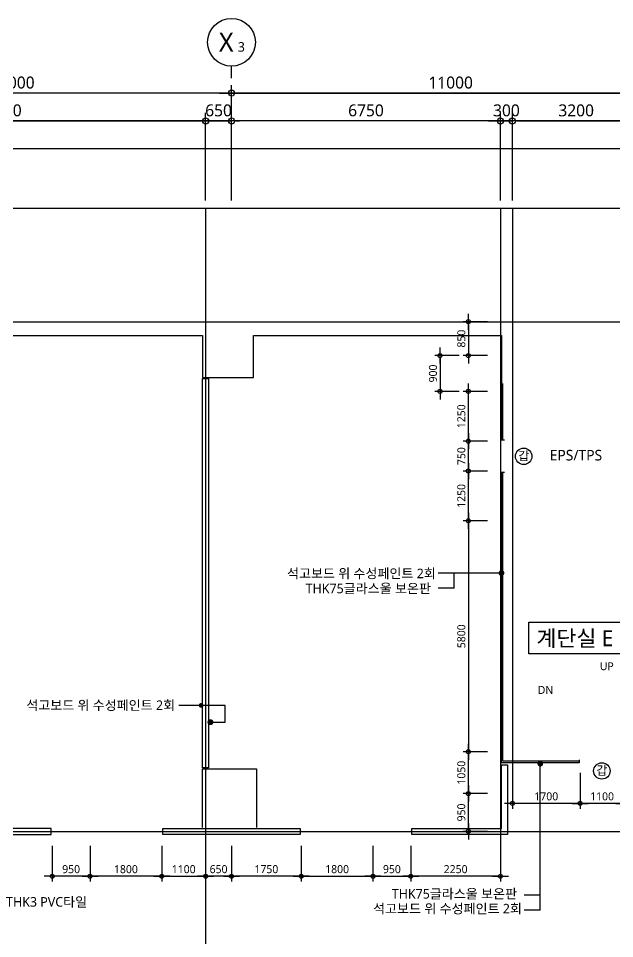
# Model space of a CAD drawing. Header units: millimetres. Extents: x 3775 to 244986, y 1861 to 55808.
# Drawn here: x 27702 to 42664, y 28887 to 51997 of the extents above; entities that cross this region are included whole.
import ezdxf
from ezdxf.enums import TextEntityAlignment as Align

# ---------------------------------------------------------------- set-up
doc = ezdxf.new("R2010")
doc.units = ezdxf.units.MM
doc.header["$LTSCALE"] = 100
doc.header["$MEASUREMENT"] = 0
doc.header["$PDSIZE"] = -10
doc.linetypes.add('CEN', pattern=[62, 60, -1, 0, -1])
doc.layers.get('0').update_dxf_attribs({"linetype": 'CONTINUOUS'})
doc.layers.get('Defpoints').update_dxf_attribs({"color": 171, "linetype": 'CONTINUOUS'})
for name, color, linetype in [('CEN(ST)', 1, 'CEN'), ('INS', 252, 'BATTING'), ('LED', 7, 'CONTINUOUS'), ('NDIM', 7, 'CONTINUOUS'), ('SYM(AXIS)', 7, 'CONTINUOUS'), ('TEXT(AXIS)', 2, 'CONTINUOUS'), ('TEXT(MIN)', 7, 'CONTINUOUS'), ('TEXT(NOTE小)', 1, 'CONTINUOUS'), ('TEXT(노트)', 7, 'CONTINUOUS'), ('TEXT(실명)', 3, 'CONTINUOUS'), ('TITLE', 7, 'CONTINUOUS'), ('WALL-석고보드', 7, 'CONTINUOUS')]:
    doc.layers.add(name, color=color, linetype=linetype)
doc.styles.add('CGS', font='cgse', dxfattribs={"bigfont": 'cgs'})
doc.styles.add('나눔바른고딕', font='NanumBarunGothic.ttf')
doc.linetypes.add('BATTING', pattern='A,0.0001,-0.1,[134,ltypeshp.shx,S=0.1,R=0,X=-0.1,Y=0],-0.2,[134,ltypeshp.shx,S=0.1,R=180,X=0.1,Y=0],-0.1', length=0.4001)
doc.dimstyles.new('NDIM 1200', dxfattribs={"dimscale": 75, "dimtxt": 3, "dimasz": 1, "dimexe": 2, "dimexo": 2, "dimgap": 1, "dimtad": 1, "dimdec": 0, "dimdsep": 46, "dimtxsty": 'CGS', "dimblk": 'DOT0', "dimcen": 1, "dimdle": 8, "dimclrd": 256, "dimclre": 256, "dimclrt": 256, "dimadec": 0, "dimazin": 0, "dimtfac": 1, "dimtdec": 0, "dimtix": 1, "dimtmove": 2, "dimatfit": 3, "dimldrblk": 'DOT0', "dimfxl": 1, "dimtolj": 1, "dimtzin": 0, "dimlwd": -1, "dimlwe": -1, "dimarcsym": 0})

# ---------------------------------------------------------------- blocks, each defined once
blk = doc.blocks.new('A$C2F20087E')
at = {"layer": 'SYM(AXIS)'}
blk.add_line((600, 0), (600, 300), dxfattribs=at)
blk.add_circle((600, 900), 600, dxfattribs=at)
blk = doc.blocks.new('DOT0')
blk.add_line((-3, 0), (3, 0))
at = {"color": 6}
blk.add_circle((0, 0), 0.75, dxfattribs=at)
blk = doc.blocks.new('*D166')
at = {"layer": 'Defpoints', "color": 0, "ltscale": 0.4, "transparency": 16777216}
for p in [(33050, 49422), (32400, 47222), (33050, 47222)]:
    blk.add_point(p, dxfattribs=at)
at = {"layer": 'NDIM', "ltscale": 0.4, "transparency": 16777216}
for p, q in [((32400, 47422), (32400, 49622)), ((33050, 47422), (33050, 49622)), ((32300, 49422), (32200, 49422)), ((32400, 49422), (33050, 49422)), ((33150, 49422), (33250, 49422))]:
    blk.add_line(p, q, dxfattribs=at)
at = {"layer": 'NDIM', "ltscale": 0.4, "transparency": 16777216, "xscale": 100, "yscale": 100, "zscale": 100}
blk.add_blockref('DOT0', (32400, 49422), dxfattribs=at)
at = {"layer": 'NDIM', "ltscale": 0.4, "transparency": 16777216, "xscale": 100, "yscale": 100, "zscale": 100, "rotation": 180}
blk.add_blockref('DOT0', (33050, 49422), dxfattribs=at)
at = {"layer": 'NDIM', "ltscale": 0.4, "transparency": 16777216, "insert": (32725, 49685), "char_height": 300, "attachment_point": 5, "style": '나눔바른고딕'}
blk.add_mtext('\\A1;650', dxfattribs=at)
blk = doc.blocks.new('*D167')
at = {"layer": 'Defpoints', "color": 0, "ltscale": 0.4, "transparency": 16777216}
for p in [(32400, 49422), (22050, 47222), (32400, 47222)]:
    blk.add_point(p, dxfattribs=at)
at = {"layer": 'NDIM', "ltscale": 0.4, "transparency": 16777216}
for p, q in [((22050, 47422), (22050, 49622)), ((32400, 47422), (32400, 49622)), ((22150, 49422), (32300, 49422))]:
    blk.add_line(p, q, dxfattribs=at)
at = {"layer": 'NDIM', "ltscale": 0.4, "transparency": 16777216, "xscale": 100, "yscale": 100, "zscale": 100, "rotation": 180}
blk.add_blockref('DOT0', (22050, 49422), dxfattribs=at)
at = {"layer": 'NDIM', "ltscale": 0.4, "transparency": 16777216, "xscale": 100, "yscale": 100, "zscale": 100}
blk.add_blockref('DOT0', (32400, 49422), dxfattribs=at)
at = {"layer": 'NDIM', "ltscale": 0.4, "transparency": 16777216, "insert": (27225, 49685), "char_height": 300, "attachment_point": 5, "style": '나눔바른고딕'}
blk.add_mtext('\\A1;10350', dxfattribs=at)
blk = doc.blocks.new('*D168')
at = {"layer": 'Defpoints', "color": 0, "ltscale": 0.4, "transparency": 16777216}
for p in [(33050, 49422), (33050, 47222), (39800, 47222)]:
    blk.add_point(p, dxfattribs=at)
at = {"layer": 'NDIM', "ltscale": 0.4, "transparency": 16777216}
for p, q in [((33050, 47422), (33050, 49622)), ((39800, 47422), (39800, 49622)), ((39700, 49422), (33150, 49422))]:
    blk.add_line(p, q, dxfattribs=at)
at = {"layer": 'NDIM', "ltscale": 0.4, "transparency": 16777216, "xscale": 100, "yscale": 100, "zscale": 100, "rotation": 180}
blk.add_blockref('DOT0', (33050, 49422), dxfattribs=at)
at = {"layer": 'NDIM', "ltscale": 0.4, "transparency": 16777216, "xscale": 100, "yscale": 100, "zscale": 100}
blk.add_blockref('DOT0', (39800, 49422), dxfattribs=at)
at = {"layer": 'NDIM', "ltscale": 0.4, "transparency": 16777216, "insert": (36425, 49685), "char_height": 300, "attachment_point": 5, "style": '나눔바른고딕'}
blk.add_mtext('\\A1;6750', dxfattribs=at)
blk = doc.blocks.new('*D171')
at = {"layer": 'Defpoints', "color": 0, "ltscale": 0.4, "transparency": 16777216}
for p in [(40100, 49422), (39800, 47222), (40100, 47222)]:
    blk.add_point(p, dxfattribs=at)
at = {"layer": 'NDIM', "ltscale": 0.4, "transparency": 16777216}
for p, q in [((39800, 47422), (39800, 49622)), ((40100, 47422), (40100, 49622)), ((39700, 49422), (39600, 49422)), ((39800, 49422), (40100, 49422)), ((40200, 49422), (40300, 49422))]:
    blk.add_line(p, q, dxfattribs=at)
at = {"layer": 'NDIM', "ltscale": 0.4, "transparency": 16777216, "xscale": 100, "yscale": 100, "zscale": 100}
blk.add_blockref('DOT0', (39800, 49422), dxfattribs=at)
at = {"layer": 'NDIM', "ltscale": 0.4, "transparency": 16777216, "xscale": 100, "yscale": 100, "zscale": 100, "rotation": 180}
blk.add_blockref('DOT0', (40100, 49422), dxfattribs=at)
at = {"layer": 'NDIM', "ltscale": 0.4, "transparency": 16777216, "insert": (39950, 49685), "char_height": 300, "attachment_point": 5, "style": '나눔바른고딕'}
blk.add_mtext('\\A1;300', dxfattribs=at)
blk = doc.blocks.new('*D172')
at = {"layer": 'Defpoints', "color": 0, "ltscale": 0.4, "transparency": 16777216}
for p in [(43300, 49422), (40100, 47222), (43300, 47222)]:
    blk.add_point(p, dxfattribs=at)
at = {"layer": 'NDIM', "ltscale": 0.4, "transparency": 16777216}
for p, q in [((40100, 47422), (40100, 49622)), ((43300, 47422), (43300, 49622)), ((40200, 49422), (43200, 49422))]:
    blk.add_line(p, q, dxfattribs=at)
at = {"layer": 'NDIM', "ltscale": 0.4, "transparency": 16777216, "xscale": 100, "yscale": 100, "zscale": 100, "rotation": 180}
blk.add_blockref('DOT0', (40100, 49422), dxfattribs=at)
at = {"layer": 'NDIM', "ltscale": 0.4, "transparency": 16777216, "xscale": 100, "yscale": 100, "zscale": 100}
blk.add_blockref('DOT0', (43300, 49422), dxfattribs=at)
at = {"layer": 'NDIM', "ltscale": 0.4, "transparency": 16777216, "insert": (41700, 49685), "char_height": 300, "attachment_point": 5, "style": '나눔바른고딕'}
blk.add_mtext('\\A1;3200', dxfattribs=at)
blk = doc.blocks.new('*D181')
at = {"layer": 'Defpoints', "color": 0, "ltscale": 0.4, "transparency": 16777216}
for p in [(44050, 50122), (33050, 47222), (44050, 47222)]:
    blk.add_point(p, dxfattribs=at)
at = {"layer": 'NDIM', "ltscale": 0.4, "transparency": 16777216}
for p, q in [((33050, 47422), (33050, 50322)), ((44050, 47422), (44050, 50322)), ((33150, 50122), (43950, 50122))]:
    blk.add_line(p, q, dxfattribs=at)
at = {"layer": 'NDIM', "ltscale": 0.4, "transparency": 16777216, "xscale": 100, "yscale": 100, "zscale": 100, "rotation": 180}
blk.add_blockref('DOT0', (33050, 50122), dxfattribs=at)
at = {"layer": 'NDIM', "ltscale": 0.4, "transparency": 16777216, "xscale": 100, "yscale": 100, "zscale": 100}
blk.add_blockref('DOT0', (44050, 50122), dxfattribs=at)
at = {"layer": 'NDIM', "ltscale": 0.4, "transparency": 16777216, "insert": (38550, 50384), "char_height": 300, "attachment_point": 5, "style": '나눔바른고딕'}
blk.add_mtext('\\A1;11000', dxfattribs=at)
blk = doc.blocks.new('*D182')
at = {"layer": 'Defpoints', "color": 0, "ltscale": 0.4, "transparency": 16777216}
for p in [(22050, 50122), (22050, 47222), (33050, 47222)]:
    blk.add_point(p, dxfattribs=at)
at = {"layer": 'NDIM', "ltscale": 0.4, "transparency": 16777216}
for p, q in [((22050, 47422), (22050, 50322)), ((33050, 47422), (33050, 50322)), ((32950, 50122), (22150, 50122))]:
    blk.add_line(p, q, dxfattribs=at)
at = {"layer": 'NDIM', "ltscale": 0.4, "transparency": 16777216, "xscale": 100, "yscale": 100, "zscale": 100, "rotation": 180}
blk.add_blockref('DOT0', (22050, 50122), dxfattribs=at)
at = {"layer": 'NDIM', "ltscale": 0.4, "transparency": 16777216, "xscale": 100, "yscale": 100, "zscale": 100}
blk.add_blockref('DOT0', (33050, 50122), dxfattribs=at)
at = {"layer": 'NDIM', "ltscale": 0.4, "transparency": 16777216, "insert": (27550, 50384), "char_height": 300, "attachment_point": 5, "style": '나눔바른고딕'}
blk.add_mtext('\\A1;11000', dxfattribs=at)
blk = doc.blocks.new('*D258')
at = {"layer": 'Defpoints', "color": 0, "ltscale": 0.4, "transparency": 16777216}
for p in [(38995, 40629), (39611, 40629), (39611, 39379)]:
    blk.add_point(p, dxfattribs=at)
at = {"layer": 'NDIM', "ltscale": 0.4, "transparency": 16777216}
for p, q in [((39477, 40629), (38861, 40629)), ((38995, 39446), (38995, 40562)), ((39477, 39379), (38861, 39379))]:
    blk.add_line(p, q, dxfattribs=at)
at = {"layer": 'NDIM', "ltscale": 0.4, "transparency": 16777216, "xscale": 67, "yscale": 67, "zscale": 67}
for p, rotation in [((38995, 40629), 90), ((38995, 39379), 270)]:
    blk.add_blockref('DOT0', p, dxfattribs=dict(at, rotation=rotation))
at = {"layer": 'NDIM', "ltscale": 0.4, "transparency": 16777216, "insert": (38818, 40004), "char_height": 201, "attachment_point": 5, "rotation": 90, "style": '나눔바른고딕'}
blk.add_mtext('\\A1;1250', dxfattribs=at)
blk = doc.blocks.new('*D259')
at = {"layer": 'Defpoints', "color": 0, "ltscale": 0.4, "transparency": 16777216}
for p in [(38900, 43529), (38284, 42629), (38900, 42629)]:
    blk.add_point(p, dxfattribs=at)
at = {"layer": 'NDIM', "ltscale": 0.4, "transparency": 16777216}
for p, q in [((38766, 43529), (38150, 43529)), ((38284, 43462), (38284, 42696)), ((38766, 42629), (38150, 42629))]:
    blk.add_line(p, q, dxfattribs=at)
at = {"layer": 'NDIM', "ltscale": 0.4, "transparency": 16777216, "xscale": 67, "yscale": 67, "zscale": 67}
for p, rotation in [((38284, 43529), 90), ((38284, 42629), 270)]:
    blk.add_blockref('DOT0', p, dxfattribs=dict(at, rotation=rotation))
at = {"layer": 'NDIM', "ltscale": 0.4, "transparency": 16777216, "insert": (38107, 43079), "char_height": 201, "attachment_point": 5, "rotation": 90, "style": '나눔바른고딕'}
blk.add_mtext('\\A1;900', dxfattribs=at)
blk = doc.blocks.new('*D260')
at = {"layer": 'Defpoints', "color": 0, "ltscale": 0.4, "transparency": 16777216}
for p in [(39611, 44379), (38995, 43529), (39611, 43529)]:
    blk.add_point(p, dxfattribs=at)
at = {"layer": 'NDIM', "ltscale": 0.4, "transparency": 16777216}
for p, q in [((39477, 44379), (38861, 44379)), ((38995, 44312), (38995, 43596)), ((39477, 43529), (38861, 43529))]:
    blk.add_line(p, q, dxfattribs=at)
at = {"layer": 'NDIM', "ltscale": 0.4, "transparency": 16777216, "xscale": 67, "yscale": 67, "zscale": 67}
for p, rotation in [((38995, 44379), 90), ((38995, 43529), 270)]:
    blk.add_blockref('DOT0', p, dxfattribs=dict(at, rotation=rotation))
at = {"layer": 'NDIM', "ltscale": 0.4, "transparency": 16777216, "insert": (38818, 43954), "char_height": 201, "attachment_point": 5, "rotation": 90, "style": '나눔바른고딕'}
blk.add_mtext('\\A1;850', dxfattribs=at)
blk = doc.blocks.new('*D261')
at = {"layer": 'Defpoints', "color": 0, "ltscale": 0.4, "transparency": 16777216}
for p in [(39611, 39379), (38995, 33579), (39611, 33579)]:
    blk.add_point(p, dxfattribs=at)
at = {"layer": 'NDIM', "ltscale": 0.4, "transparency": 16777216}
for p, q in [((39477, 39379), (38861, 39379)), ((38995, 39312), (38995, 33646)), ((39477, 33579), (38861, 33579))]:
    blk.add_line(p, q, dxfattribs=at)
at = {"layer": 'NDIM', "ltscale": 0.4, "transparency": 16777216, "xscale": 67, "yscale": 67, "zscale": 67}
for p, rotation in [((38995, 39379), 90), ((38995, 33579), 270)]:
    blk.add_blockref('DOT0', p, dxfattribs=dict(at, rotation=rotation))
at = {"layer": 'NDIM', "ltscale": 0.4, "transparency": 16777216, "insert": (38818, 36479), "char_height": 201, "attachment_point": 5, "rotation": 90, "style": '나눔바른고딕'}
blk.add_mtext('\\A1;5800', dxfattribs=at)
blk = doc.blocks.new('*D262')
at = {"layer": 'Defpoints', "color": 0, "ltscale": 0.4, "transparency": 16777216}
for p in [(38995, 33579), (39611, 33579), (39611, 32529)]:
    blk.add_point(p, dxfattribs=at)
at = {"layer": 'NDIM', "ltscale": 0.4, "transparency": 16777216}
for p, q in [((39477, 33579), (38861, 33579)), ((38995, 32596), (38995, 33512)), ((39477, 32529), (38861, 32529))]:
    blk.add_line(p, q, dxfattribs=at)
at = {"layer": 'NDIM', "ltscale": 0.4, "transparency": 16777216, "xscale": 67, "yscale": 67, "zscale": 67}
for p, rotation in [((38995, 33579), 90), ((38995, 32529), 270)]:
    blk.add_blockref('DOT0', p, dxfattribs=dict(at, rotation=rotation))
at = {"layer": 'NDIM', "ltscale": 0.4, "transparency": 16777216, "insert": (38818, 33054), "char_height": 201, "attachment_point": 5, "rotation": 90, "style": '나눔바른고딕'}
blk.add_mtext('\\A1;1050', dxfattribs=at)
blk = doc.blocks.new('*D263')
at = {"layer": 'Defpoints', "color": 0, "ltscale": 0.4, "transparency": 16777216}
for p in [(38995, 32529), (39611, 32529), (39611, 31579)]:
    blk.add_point(p, dxfattribs=at)
at = {"layer": 'NDIM', "ltscale": 0.4, "transparency": 16777216}
for p, q in [((39477, 32529), (38861, 32529)), ((38995, 31646), (38995, 32462)), ((39477, 31579), (38861, 31579))]:
    blk.add_line(p, q, dxfattribs=at)
at = {"layer": 'NDIM', "ltscale": 0.4, "transparency": 16777216, "xscale": 67, "yscale": 67, "zscale": 67}
for p, rotation in [((38995, 32529), 90), ((38995, 31579), 270)]:
    blk.add_blockref('DOT0', p, dxfattribs=dict(at, rotation=rotation))
at = {"layer": 'NDIM', "ltscale": 0.4, "transparency": 16777216, "insert": (38818, 32054), "char_height": 201, "attachment_point": 5, "rotation": 90, "style": '나눔바른고딕'}
blk.add_mtext('\\A1;950', dxfattribs=at)
blk = doc.blocks.new('갑종방화문표기')
at = {"layer": 'TEXT(NOTE小)'}
blk.add_circle((0, 0), 150, dxfattribs=at)
at = {"layer": 'TEXT(NOTE小)', "style": '나눔바른고딕'}
blk.add_text('갑', height=160, dxfattribs=at).set_placement((1, 7), align=Align.MIDDLE_CENTER)
blk = doc.blocks.new('*D264')
at = {"layer": 'Defpoints', "color": 0, "ltscale": 0.4, "transparency": 16777216}
for p in [(40100, 33183), (41800, 33183), (40100, 32282)]:
    blk.add_point(p, dxfattribs=at)
at = {"layer": 'NDIM', "ltscale": 0.4, "transparency": 16777216}
for p, q in [((40100, 33049), (40100, 32148)), ((41800, 33049), (41800, 32148)), ((41733, 32282), (40167, 32282))]:
    blk.add_line(p, q, dxfattribs=at)
at = {"layer": 'NDIM', "ltscale": 0.4, "transparency": 16777216, "xscale": 67, "yscale": 67, "zscale": 67, "rotation": 180}
blk.add_blockref('DOT0', (40100, 32282), dxfattribs=at)
at = {"layer": 'NDIM', "ltscale": 0.4, "transparency": 16777216, "xscale": 67, "yscale": 67, "zscale": 67}
blk.add_blockref('DOT0', (41800, 32282), dxfattribs=at)
at = {"layer": 'NDIM', "ltscale": 0.4, "transparency": 16777216, "insert": (40950, 32458), "char_height": 201, "attachment_point": 5, "style": '나눔바른고딕'}
blk.add_mtext('\\A1;1700', dxfattribs=at)
blk = doc.blocks.new('*D265')
at = {"layer": 'Defpoints', "color": 0, "ltscale": 0.4, "transparency": 16777216}
for p in [(41800, 33183), (42900, 33183), (41800, 32282)]:
    blk.add_point(p, dxfattribs=at)
at = {"layer": 'NDIM', "ltscale": 0.4, "transparency": 16777216}
for p, q in [((41800, 33049), (41800, 32148)), ((42900, 33049), (42900, 32148)), ((42833, 32282), (41867, 32282))]:
    blk.add_line(p, q, dxfattribs=at)
at = {"layer": 'NDIM', "ltscale": 0.4, "transparency": 16777216, "xscale": 67, "yscale": 67, "zscale": 67, "rotation": 180}
blk.add_blockref('DOT0', (41800, 32282), dxfattribs=at)
at = {"layer": 'NDIM', "ltscale": 0.4, "transparency": 16777216, "xscale": 67, "yscale": 67, "zscale": 67}
blk.add_blockref('DOT0', (42900, 32282), dxfattribs=at)
at = {"layer": 'NDIM', "ltscale": 0.4, "transparency": 16777216, "insert": (42350, 32458), "char_height": 201, "attachment_point": 5, "style": '나눔바른고딕'}
blk.add_mtext('\\A1;1100', dxfattribs=at)
blk = doc.blocks.new('*D256')
at = {"layer": 'Defpoints', "color": 0, "ltscale": 0.4, "transparency": 16777216}
for p in [(38995, 41379), (39611, 41379), (39611, 40629)]:
    blk.add_point(p, dxfattribs=at)
at = {"layer": 'NDIM', "ltscale": 0.4, "transparency": 16777216}
for p, q in [((39477, 41379), (38861, 41379)), ((38995, 40696), (38995, 41312)), ((39477, 40629), (38861, 40629))]:
    blk.add_line(p, q, dxfattribs=at)
at = {"layer": 'NDIM', "ltscale": 0.4, "transparency": 16777216, "xscale": 67, "yscale": 67, "zscale": 67}
for p, rotation in [((38995, 41379), 90), ((38995, 40629), 270)]:
    blk.add_blockref('DOT0', p, dxfattribs=dict(at, rotation=rotation))
at = {"layer": 'NDIM', "ltscale": 0.4, "transparency": 16777216, "insert": (38818, 41004), "char_height": 201, "attachment_point": 5, "rotation": 90, "style": '나눔바른고딕'}
blk.add_mtext('\\A1;750', dxfattribs=at)
blk = doc.blocks.new('*D257')
at = {"layer": 'Defpoints', "color": 0, "ltscale": 0.4, "transparency": 16777216}
for p in [(38995, 42629), (39611, 42629), (39611, 41379)]:
    blk.add_point(p, dxfattribs=at)
at = {"layer": 'NDIM', "ltscale": 0.4, "transparency": 16777216}
for p, q in [((39477, 42629), (38861, 42629)), ((38995, 41446), (38995, 42562)), ((39477, 41379), (38861, 41379))]:
    blk.add_line(p, q, dxfattribs=at)
at = {"layer": 'NDIM', "ltscale": 0.4, "transparency": 16777216, "xscale": 67, "yscale": 67, "zscale": 67}
for p, rotation in [((38995, 42629), 90), ((38995, 41379), 270)]:
    blk.add_blockref('DOT0', p, dxfattribs=dict(at, rotation=rotation))
at = {"layer": 'NDIM', "ltscale": 0.4, "transparency": 16777216, "insert": (38818, 42004), "char_height": 201, "attachment_point": 5, "rotation": 90, "style": '나눔바른고딕'}
blk.add_mtext('\\A1;1250', dxfattribs=at)
blk = doc.blocks.new('*D297')
at = {"layer": 'Defpoints', "color": 0, "ltscale": 0.4, "transparency": 16777216}
for p in [(31300, 31354), (32400, 31354), (32400, 30453)]:
    blk.add_point(p, dxfattribs=at)
at = {"layer": 'NDIM', "ltscale": 0.4, "transparency": 16777216}
for p, q in [((31300, 31220), (31300, 30319)), ((32400, 31220), (32400, 30319)), ((31367, 30453), (32333, 30453))]:
    blk.add_line(p, q, dxfattribs=at)
at = {"layer": 'NDIM', "ltscale": 0.4, "transparency": 16777216, "xscale": 67, "yscale": 67, "zscale": 67, "rotation": 180}
blk.add_blockref('DOT0', (31300, 30453), dxfattribs=at)
at = {"layer": 'NDIM', "ltscale": 0.4, "transparency": 16777216, "xscale": 67, "yscale": 67, "zscale": 67}
blk.add_blockref('DOT0', (32400, 30453), dxfattribs=at)
at = {"layer": 'NDIM', "ltscale": 0.4, "transparency": 16777216, "insert": (31850, 30629), "char_height": 201, "attachment_point": 5, "style": '나눔바른고딕'}
blk.add_mtext('\\A1;1100', dxfattribs=at)
blk = doc.blocks.new('*D298')
at = {"layer": 'Defpoints', "color": 0, "ltscale": 0.4, "transparency": 16777216}
for p in [(32400, 31354), (33050, 31354), (32400, 30453)]:
    blk.add_point(p, dxfattribs=at)
at = {"layer": 'NDIM', "ltscale": 0.4, "transparency": 16777216}
for p, q in [((32400, 31220), (32400, 30319)), ((33050, 31220), (33050, 30319)), ((32983, 30453), (32467, 30453))]:
    blk.add_line(p, q, dxfattribs=at)
at = {"layer": 'NDIM', "ltscale": 0.4, "transparency": 16777216, "xscale": 67, "yscale": 67, "zscale": 67, "rotation": 180}
blk.add_blockref('DOT0', (32400, 30453), dxfattribs=at)
at = {"layer": 'NDIM', "ltscale": 0.4, "transparency": 16777216, "xscale": 67, "yscale": 67, "zscale": 67}
blk.add_blockref('DOT0', (33050, 30453), dxfattribs=at)
at = {"layer": 'NDIM', "ltscale": 0.4, "transparency": 16777216, "insert": (32725, 30629), "char_height": 201, "attachment_point": 5, "style": '나눔바른고딕'}
blk.add_mtext('\\A1;650', dxfattribs=at)
blk = doc.blocks.new('*D299')
at = {"layer": 'Defpoints', "color": 0, "ltscale": 0.4, "transparency": 16777216}
for p in [(33050, 31354), (34800, 31354), (33050, 30453)]:
    blk.add_point(p, dxfattribs=at)
at = {"layer": 'NDIM', "ltscale": 0.4, "transparency": 16777216}
for p, q in [((33050, 31220), (33050, 30319)), ((34800, 31220), (34800, 30319)), ((34733, 30453), (33117, 30453))]:
    blk.add_line(p, q, dxfattribs=at)
at = {"layer": 'NDIM', "ltscale": 0.4, "transparency": 16777216, "xscale": 67, "yscale": 67, "zscale": 67, "rotation": 180}
blk.add_blockref('DOT0', (33050, 30453), dxfattribs=at)
at = {"layer": 'NDIM', "ltscale": 0.4, "transparency": 16777216, "xscale": 67, "yscale": 67, "zscale": 67}
blk.add_blockref('DOT0', (34800, 30453), dxfattribs=at)
at = {"layer": 'NDIM', "ltscale": 0.4, "transparency": 16777216, "insert": (33925, 30629), "char_height": 201, "attachment_point": 5, "style": '나눔바른고딕'}
blk.add_mtext('\\A1;1750', dxfattribs=at)
blk = doc.blocks.new('*D293')
at = {"layer": 'Defpoints', "color": 0, "ltscale": 0.4, "transparency": 16777216}
for p in [(29500, 31354), (31300, 31354), (29500, 30453)]:
    blk.add_point(p, dxfattribs=at)
at = {"layer": 'NDIM', "ltscale": 0.4, "transparency": 16777216}
for p, q in [((29500, 31220), (29500, 30319)), ((31300, 31220), (31300, 30319)), ((31233, 30453), (29567, 30453))]:
    blk.add_line(p, q, dxfattribs=at)
at = {"layer": 'NDIM', "ltscale": 0.4, "transparency": 16777216, "xscale": 67, "yscale": 67, "zscale": 67, "rotation": 180}
blk.add_blockref('DOT0', (29500, 30453), dxfattribs=at)
at = {"layer": 'NDIM', "ltscale": 0.4, "transparency": 16777216, "xscale": 67, "yscale": 67, "zscale": 67}
blk.add_blockref('DOT0', (31300, 30453), dxfattribs=at)
at = {"layer": 'NDIM', "ltscale": 0.4, "transparency": 16777216, "insert": (30400, 30629), "char_height": 201, "attachment_point": 5, "style": '나눔바른고딕'}
blk.add_mtext('\\A1;1800', dxfattribs=at)
blk = doc.blocks.new('*D294')
at = {"layer": 'Defpoints', "color": 0, "ltscale": 0.4, "transparency": 16777216}
for p in [(28550, 31354), (29500, 31354), (28550, 30453)]:
    blk.add_point(p, dxfattribs=at)
at = {"layer": 'NDIM', "ltscale": 0.4, "transparency": 16777216}
for p, q in [((28550, 31220), (28550, 30319)), ((29500, 31220), (29500, 30319)), ((29433, 30453), (28617, 30453))]:
    blk.add_line(p, q, dxfattribs=at)
at = {"layer": 'NDIM', "ltscale": 0.4, "transparency": 16777216, "xscale": 67, "yscale": 67, "zscale": 67, "rotation": 180}
blk.add_blockref('DOT0', (28550, 30453), dxfattribs=at)
at = {"layer": 'NDIM', "ltscale": 0.4, "transparency": 16777216, "xscale": 67, "yscale": 67, "zscale": 67}
blk.add_blockref('DOT0', (29500, 30453), dxfattribs=at)
at = {"layer": 'NDIM', "ltscale": 0.4, "transparency": 16777216, "insert": (29025, 30629), "char_height": 201, "attachment_point": 5, "style": '나눔바른고딕'}
blk.add_mtext('\\A1;950', dxfattribs=at)
blk = doc.blocks.new('*D295')
at = {"layer": 'Defpoints', "color": 0, "ltscale": 0.4, "transparency": 16777216}
for p in [(34800, 31354), (36600, 31354), (36600, 30453)]:
    blk.add_point(p, dxfattribs=at)
at = {"layer": 'NDIM', "ltscale": 0.4, "transparency": 16777216}
for p, q in [((34800, 31220), (34800, 30319)), ((36600, 31220), (36600, 30319)), ((34867, 30453), (36533, 30453))]:
    blk.add_line(p, q, dxfattribs=at)
at = {"layer": 'NDIM', "ltscale": 0.4, "transparency": 16777216, "xscale": 67, "yscale": 67, "zscale": 67, "rotation": 180}
blk.add_blockref('DOT0', (34800, 30453), dxfattribs=at)
at = {"layer": 'NDIM', "ltscale": 0.4, "transparency": 16777216, "xscale": 67, "yscale": 67, "zscale": 67}
blk.add_blockref('DOT0', (36600, 30453), dxfattribs=at)
at = {"layer": 'NDIM', "ltscale": 0.4, "transparency": 16777216, "insert": (35700, 30629), "char_height": 201, "attachment_point": 5, "style": '나눔바른고딕'}
blk.add_mtext('\\A1;1800', dxfattribs=at)
blk = doc.blocks.new('*D296')
at = {"layer": 'Defpoints', "color": 0, "ltscale": 0.4, "transparency": 16777216}
for p in [(36600, 31354), (37550, 31354), (37550, 30453)]:
    blk.add_point(p, dxfattribs=at)
at = {"layer": 'NDIM', "ltscale": 0.4, "transparency": 16777216}
for p, q in [((36600, 31220), (36600, 30319)), ((37550, 31220), (37550, 30319)), ((36667, 30453), (37483, 30453))]:
    blk.add_line(p, q, dxfattribs=at)
at = {"layer": 'NDIM', "ltscale": 0.4, "transparency": 16777216, "xscale": 67, "yscale": 67, "zscale": 67, "rotation": 180}
blk.add_blockref('DOT0', (36600, 30453), dxfattribs=at)
at = {"layer": 'NDIM', "ltscale": 0.4, "transparency": 16777216, "xscale": 67, "yscale": 67, "zscale": 67}
blk.add_blockref('DOT0', (37550, 30453), dxfattribs=at)
at = {"layer": 'NDIM', "ltscale": 0.4, "transparency": 16777216, "insert": (37075, 30629), "char_height": 201, "attachment_point": 5, "style": '나눔바른고딕'}
blk.add_mtext('\\A1;950', dxfattribs=at)
blk = doc.blocks.new('*D307')
at = {"layer": 'Defpoints', "color": 0, "ltscale": 0.4, "transparency": 16777216}
for p in [(37550, 31354), (39800, 31354), (37550, 30453)]:
    blk.add_point(p, dxfattribs=at)
at = {"layer": 'NDIM', "ltscale": 0.4, "transparency": 16777216}
for p, q in [((37550, 31220), (37550, 30319)), ((39800, 31220), (39800, 30319)), ((39733, 30453), (37617, 30453))]:
    blk.add_line(p, q, dxfattribs=at)
at = {"layer": 'NDIM', "ltscale": 0.4, "transparency": 16777216, "xscale": 67, "yscale": 67, "zscale": 67, "rotation": 180}
blk.add_blockref('DOT0', (37550, 30453), dxfattribs=at)
at = {"layer": 'NDIM', "ltscale": 0.4, "transparency": 16777216, "xscale": 67, "yscale": 67, "zscale": 67}
blk.add_blockref('DOT0', (39800, 30453), dxfattribs=at)
at = {"layer": 'NDIM', "ltscale": 0.4, "transparency": 16777216, "insert": (38675, 30629), "char_height": 201, "attachment_point": 5, "style": '나눔바른고딕'}
blk.add_mtext('\\A1;2250', dxfattribs=at)
blk = doc.blocks.new('_Dot')
at = {"color": 0, "linetype": 'ByBlock', "lineweight": -2}
blk.add_line((-0.5, 0), (-1, 0), dxfattribs=at)
at = {"color": 0, "linetype": 'ByBlock', "const_width": 0.5}
blk.add_lwpolyline([(-0.25, 0, 1), (0.25, 0, 1)], format="xyb", close=True, dxfattribs=at)

msp = doc.modelspace()

# ---------------------------------------------------------------- linework, layer by layer
at = {"ltscale": 10000}
for p, q in [((39824.8, 38066.3), (38234.1, 38066.3)), ((38638.9, 37688.3), (38638.9, 38066.3)), ((38638.9, 37688.3), (38234.1, 37688.3)), ((40799.8, 29602.7), (40799.8, 33278.8)), ((40799.8, 29980.7), (40395.1, 29980.7)), ((40799.8, 29602.7), (40395.1, 29602.7))]:
    msp.add_line(p, q, dxfattribs=at)
msp.add_lwpolyline([(32521.5, 34322.3), (32894.5, 34322.3), (32894.5, 34742.1), (31730.4, 34742.1)], dxfattribs=at)
at = {"layer": 'CEN(ST)', "ltscale": 10000}
for p, q in [((32399.8, 47221.6), (32399.8, 11251.7)), ((39799.8, 47221.6), (39799.8, 30986.6)), ((40099.8, 47221.6), (40099.8, 32740.5)), ((8550.1, 44378.8), (68118.8, 44378.8)), ((8550.1, 31578.8), (68118.8, 31578.8))]:
    msp.add_line(p, q, dxfattribs=at)
at = {"layer": 'Defpoints', "ltscale": 10000}
for points in [[(5650.1, 8351.7), (71018.8, 8351.7), (71018.8, 50121.6), (5650.1, 50121.6)], [(6350.1, 9051.7), (70318.8, 9051.7), (70318.8, 49421.6), (6350.1, 49421.6)], [(7050.1, 9751.7), (69618.8, 9751.7), (69618.8, 48721.6), (7050.1, 48721.6)], [(8550.1, 11251.7), (68118.8, 11251.7), (68118.8, 47221.6), (8550.1, 47221.6)]]:
    msp.add_lwpolyline(points, close=True, dxfattribs=at)
at = {"layer": 'INS', "ltscale": 2.5}
msp.add_line((8550.1, 44378.8), (68118.8, 44378.8), dxfattribs=at)
at = {"layer": 'INS', "ltscale": 0.9}
for points in [[(39862.3, 41403.8), (39862.3, 42828.8)], [(41774.8, 33341.3), (39862.3, 33341.3), (39862.3, 40603.8)]]:
    msp.add_lwpolyline(points, dxfattribs=at)
at = {"layer": 'LED'}
for points, const_width in [([(39860.8, 38066.3, -1), (39788.8, 38066.3, -1)], 72), ([(32521.5, 34359.8, 1), (32521.5, 34284.8, 1)], 75), ([(40763.8, 33278.8, 1), (40835.8, 33278.8, 1)], 72)]:
    msp.add_lwpolyline(points, format="xyb", close=True, dxfattribs=dict(at, const_width=const_width))
at = {"layer": 'NDIM', "ltscale": 10000}
msp.add_lwpolyline([(32167.8, 34742.1), (31730.4, 34742.1)], dxfattribs=at)
at = {"layer": 'TITLE'}
msp.add_lwpolyline([(42825.7, 36036.4), (40509.5, 36036.4), (40509.5, 36836.4), (42825.7, 36836.4)], close=True, dxfattribs=at)
at = {"layer": 'WALL-석고보드', "color": 8, "ltscale": 10000}
for points in [[(17594.8, 44028.8), (21474.8, 44028.8), (21474.8, 42953.8), (22624.8, 42953.8), (22624.8, 44028.8), (32324.8, 44028.8), (32324.8, 42978.8), (33599.8, 42978.8), (33599.8, 44028.8), (39824.8, 44028.8), (39824.8, 42828.8)], [(39899.8, 41403.8), (39824.8, 41403.8), (39824.8, 42828.8)], [(41774.8, 33378.8), (41774.8, 33303.8), (39824.8, 33303.8), (39824.8, 40603.8), (39899.8, 40603.8)], [(17424.8, 38263.8), (17424.8, 31503.8), (28524.8, 31503.8), (28524.8, 31653.8), (17574.8, 31653.8), (17574.8, 38263.8)], [(32324.8, 31678.8), (32324.8, 33153.8), (33674.8, 33153.8), (33674.8, 31678.8)]]:
    msp.add_lwpolyline(points, dxfattribs=at)
for points in [[(32474.8, 33178.8), (32324.8, 33178.8), (32324.8, 42953.8), (32474.8, 42953.8)], [(39974.8, 31503.8), (37574.8, 31503.8), (37574.8, 31653.8), (39824.8, 31653.8), (39824.8, 33253.8), (39974.8, 33253.8)], [(31324.8, 31653.8), (34774.8, 31653.8), (34774.8, 31503.8), (31324.8, 31503.8)]]:
    msp.add_lwpolyline(points, close=True, dxfattribs=at)

# ---------------------------------------------------------------- block references
msp.add_blockref('A$C2F20087E', (32449.8, 50496.6))
at = {"xscale": 1.374308074059935, "yscale": 1.374308074059935, "zscale": 1.374308074059935}
for p in [(40383.2, 40997.7), (42345.2, 33097.4)]:
    msp.add_blockref('갑종방화문표기', p, dxfattribs=at)
at = {"layer": 'NDIM', "ltscale": 10000, "xscale": -120, "yscale": 120, "zscale": 120, "rotation": 180}
msp.add_blockref('_Dot', (32287.8, 34742.1), dxfattribs=at)

# ---------------------------------------------------------------- texts
at = {"layer": 'NDIM', "ltscale": 0.4, "style": '나눔바른고딕'}
for s, p in [('UP', (42468.6, 35726.2)), ('DN', (40929.6, 35131.1))]:
    msp.add_text(s, height=200, dxfattribs=at).set_placement(p, align=Align.MIDDLE_CENTER)
at = {"layer": 'TEXT(AXIS)', "style": '나눔바른고딕'}
for s, height, p in [('X', 480, (32918.2, 51400.5)), ('3', 240, (33297.4, 51280.6))]:
    msp.add_text(s, height=height, dxfattribs=at).set_placement(p, align=Align.MIDDLE)
at = {"layer": 'TEXT(MIN)', "style": '나눔바른고딕'}
msp.add_text('EPS/TPS', height=266.67, dxfattribs=at).set_placement((41694.4, 41027.5), align=Align.MIDDLE_CENTER)
msp.add_text('석고보드 위 수성페인트 2회', height=240, dxfattribs=at).set_placement((31634, 34747.7), align=Align.MIDDLE_RIGHT)
msp.add_text('THK3 PVC타일', height=240, dxfattribs=at).set_placement((27391.2, 29808.9), align=Align.MIDDLE_LEFT)
at = {"layer": 'TEXT(노트)', "style": '나눔바른고딕'}
for s, p in [('석고보드 위 수성페인트 2회', (34442.3, 38057.5)), ('THK75글라스울 보온판', (34910, 37679.5)), ('THK75글라스울 보온판', (37071, 30011.5)), ('석고보드 위 수성페인트 2회', (36603.3, 29638.4))]:
    msp.add_text(s, height=240, dxfattribs=at).set_placement(p, align=Align.MIDDLE_LEFT)
at = {"layer": 'TEXT(실명)', "style": '나눔바른고딕'}
msp.add_text('계단실 E', height=400, dxfattribs=at).set_placement((41667.2, 36434), align=Align.MIDDLE)

# ---------------------------------------------------------------- dimensions: what is measured, and where the dimension line sits
at = {"layer": 'NDIM', "ltscale": 0.4}
for base, p1, p2, angle, override, picture, middle in [((22049.8, 50121.6), (33049.8, 47221.6), (22049.8, 47221.6), 180, {"dimscale": 100, "dimtxsty": '나눔바른고딕'}, '*D182', (27549.8, 50384.5)), ((33049.8, 49421.6), (39799.8, 47221.6), (33049.8, 47221.6), 180, {"dimscale": 100, "dimtxsty": '나눔바른고딕'}, '*D168', (36424.8, 49684.7)), ((38994.6, 43528.8), (39610.8, 44378.8), (39610.8, 43528.8), 270, {"dimscale": 67, "dimtxsty": '나눔바른고딕'}, '*D260', (38818.4, 43953.8)), ((38283.6, 42628.8), (38899.8, 43528.8), (38899.8, 42628.8), 270, {"dimscale": 67, "dimtxsty": '나눔바른고딕'}, '*D259', (38107.3, 43078.8)), ((38994.6, 42628.8), (39610.8, 41378.8), (39610.8, 42628.8), 90, {"dimscale": 67, "dimtxsty": '나눔바른고딕'}, '*D257', (38818.4, 42003.8)), ((38994.6, 41378.8), (39610.8, 40628.8), (39610.8, 41378.8), 90, {"dimscale": 67, "dimtxsty": '나눔바른고딕'}, '*D256', (38818.4, 41003.8)), ((38994.6, 40628.8), (39610.8, 39378.8), (39610.8, 40628.8), 90, {"dimscale": 67, "dimtxsty": '나눔바른고딕'}, '*D258', (38818.4, 40003.8)), ((38994.6, 33578.8), (39610.8, 39378.8), (39610.8, 33578.8), 270, {"dimscale": 67, "dimtxsty": '나눔바른고딕'}, '*D261', (38818.4, 36478.8)), ((38994.6, 33578.8), (39610.8, 32528.8), (39610.8, 33578.8), 90, {"dimscale": 67, "dimtxsty": '나눔바른고딕'}, '*D262', (38818.4, 33053.8)), ((40099.8, 32282.2), (41799.8, 33182.8), (40099.8, 33182.8), 180, {"dimscale": 67, "dimtxsty": '나눔바른고딕'}, '*D264', (40949.8, 32458.3)), ((41799.8, 32282.2), (42899.8, 33182.8), (41799.8, 33182.8), 180, {"dimscale": 67, "dimtxsty": '나눔바른고딕'}, '*D265', (42349.8, 32458.3)), ((38994.6, 32528.8), (39610.8, 31578.8), (39610.8, 32528.8), 90, {"dimscale": 67, "dimtxsty": '나눔바른고딕'}, '*D263', (38818.3, 32053.8)), ((28549.8, 30453.1), (29499.8, 31353.7), (28549.8, 31353.7), 180, {"dimscale": 67, "dimtxsty": '나눔바른고딕'}, '*D294', (29024.8, 30629.4)), ((29499.8, 30453.1), (31299.8, 31353.7), (29499.8, 31353.7), 180, {"dimscale": 67, "dimtxsty": '나눔바른고딕'}, '*D293', (30399.8, 30629.3)), ((32399.8, 30453.1), (33049.8, 31353.7), (32399.8, 31353.7), 180, {"dimscale": 67, "dimtxsty": '나눔바른고딕'}, '*D298', (32724.8, 30629.4)), ((33049.8, 30453.1), (34799.8, 31353.7), (33049.8, 31353.7), 180, {"dimscale": 67, "dimtxsty": '나눔바른고딕'}, '*D299', (33924.8, 30629.3)), ((37549.8, 30453.1), (39799.8, 31353.7), (37549.8, 31353.7), 180, {"dimscale": 67, "dimtxsty": '나눔바른고딕'}, '*D307', (38674.8, 30629.3))]:
    dim = msp.add_linear_dim(base=base, p1=p1, p2=p2, angle=angle, dimstyle='NDIM 1200', override=override, dxfattribs=at)
    dim.commit()
    dim.dimension.update_dxf_attribs({"geometry": picture, "text_midpoint": middle})
for base, p1, p2, override, picture, middle in [((44049.8, 50121.6), (33049.8, 47221.6), (44049.8, 47221.6), {"dimscale": 100, "dimtxsty": '나눔바른고딕'}, '*D181', (38549.8, 50384.5)), ((32399.8, 49421.6), (22049.8, 47221.6), (32399.8, 47221.6), {"dimscale": 100, "dimtxsty": '나눔바른고딕'}, '*D167', (27224.8, 49684.7)), ((33049.8, 49421.6), (32399.8, 47221.6), (33049.8, 47221.6), {"dimscale": 100, "dimtxsty": '나눔바른고딕'}, '*D166', (32724.8, 49684.7)), ((40099.8, 49421.6), (39799.8, 47221.6), (40099.8, 47221.6), {"dimscale": 100, "dimtxsty": '나눔바른고딕'}, '*D171', (39949.8, 49684.7)), ((43299.8, 49421.6), (40099.8, 47221.6), (43299.8, 47221.6), {"dimscale": 100, "dimtxsty": '나눔바른고딕'}, '*D172', (41699.8, 49684.7)), ((32399.8, 30453.1), (31299.8, 31353.7), (32399.8, 31353.7), {"dimscale": 67, "dimtxsty": '나눔바른고딕'}, '*D297', (31849.8, 30629.3)), ((36599.8, 30453.1), (34799.8, 31353.7), (36599.8, 31353.7), {"dimscale": 67, "dimtxsty": '나눔바른고딕'}, '*D295', (35699.8, 30629.3)), ((37549.8, 30453.1), (36599.8, 31353.7), (37549.8, 31353.7), {"dimscale": 67, "dimtxsty": '나눔바른고딕'}, '*D296', (37074.8, 30629.4))]:
    dim = msp.add_linear_dim(base=base, p1=p1, p2=p2, dimstyle='NDIM 1200', override=override, dxfattribs=at)
    dim.commit()
    dim.dimension.update_dxf_attribs({"geometry": picture, "text_midpoint": middle})

doc.saveas('drawing.dxf')
